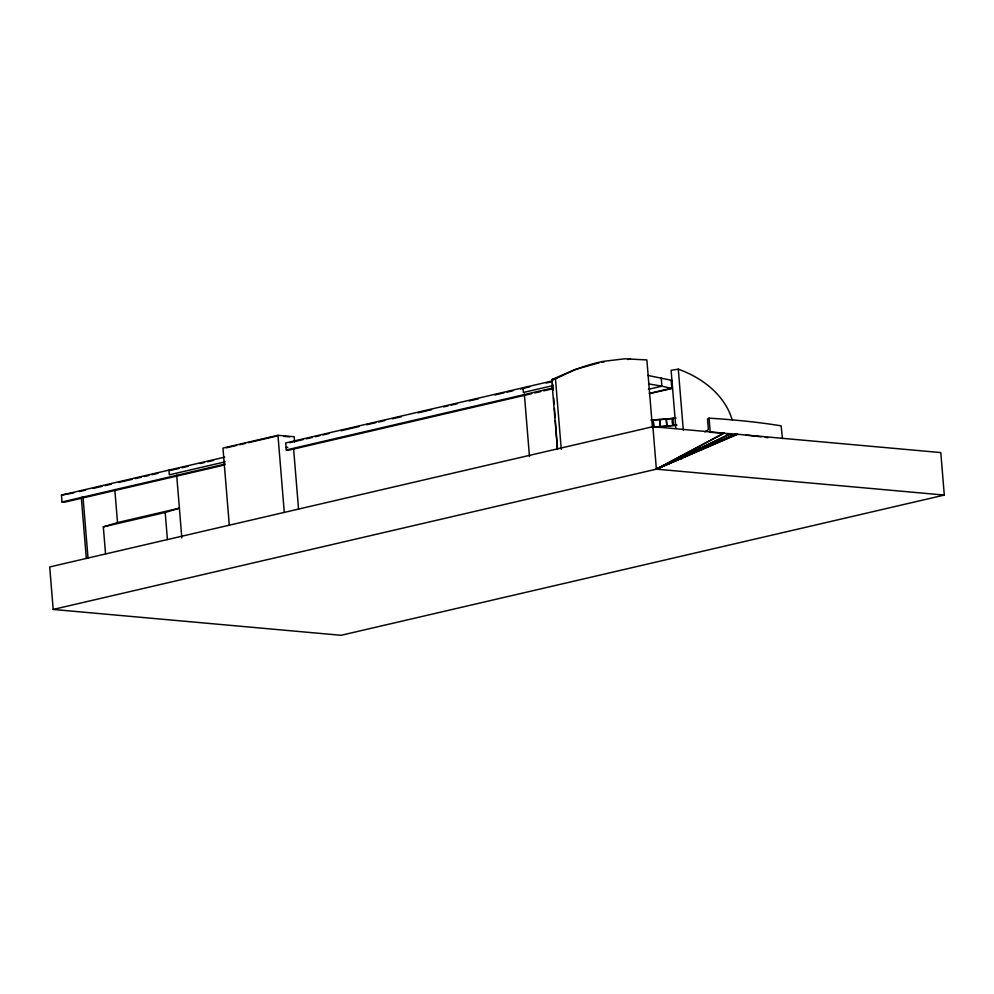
<?xml version="1.0" encoding="UTF-8"?>
<svg xmlns="http://www.w3.org/2000/svg" width="994" height="994" viewBox="0 0 994 994"><rect width="100%" height="100%" fill="white"/><g stroke="black" fill="none" stroke-linecap="round" stroke-linejoin="round"><path stroke-width="1.49" d="M782.477 438.54L781.122 425.867A413.28 66.076 -4.7 0 0 717.246 418.698L709.07 418.151L707.517 419.12L708.374 429.632L704.734 431.905M710.076 432.266L736.852 434.204L656.375 469.156L53.191 609.446L49.7 566.953L652.896 426.674L722.29 432.999M686.469 453.898L683.437 455.774L688.047 455.227M652.896 426.674L656.375 469.156L723.831 433.111M737.287 434.254L940.796 452.581L944.3 495.074L656.375 469.156L724.278 433.148M555.348 420.599L557.472 449.412L551.72 379.671L555.46 378.776L572.519 370.861A241.803 202.341 71 0 1 603.06 361.394L624.804 358.797L646.87 359.94L652.449 427.768M737.672 434.279L656.375 469.156L730.416 433.645M735.808 434.129L656.375 469.156L731.062 433.695M656.375 469.156L735.461 434.08M554.503 379.124L556.963 378.043M627.947 359.505L630.519 358.71M103.326 526.882L117.516 522.558L179.38 508.182L165.203 512.494L103.326 526.882L105.563 553.969M73.668 492.937L61.466 495.099L62.026 501.995L64.473 502.206L224.681 464.956M294.572 441.995L294.224 436.751L277.947 435.285L222.954 448.07L229.303 525.18M226.297 447.822L236.609 445.424M239.554 444.74L245.456 443.361M248.401 442.678L276.382 436.167M61.466 495.099L224.706 457.141M552.826 380.826L285.738 442.939L286.309 449.959L288.757 450.17L531.703 393.674M79.582 491.558L85.608 490.154M93.138 488.402L102.171 486.302M105.19 485.594L111.204 484.202M118.733 482.45L132.289 479.294M135.296 478.599L141.322 477.195M144.329 476.499L148.851 475.443M151.858 474.747L157.884 473.343M169.937 470.535L178.97 468.435M181.977 467.739L188.003 466.335M200.042 463.539L204.565 462.483M207.572 461.788L213.598 460.384M289.676 442.69L303.257 439.534M306.276 438.826L312.315 437.422M315.334 436.726L319.857 435.67M322.876 434.974L328.915 433.57M340.979 430.762L359.095 426.55M366.637 424.798L375.695 422.686M378.714 421.99L384.74 420.586M392.295 418.822L401.34 416.722M417.94 412.858L431.52 409.702M443.597 406.894L448.12 405.838M451.139 405.142L457.178 403.738M469.255 400.93L478.3 398.818M494.9 394.966L503.958 392.854M506.977 392.158L513.003 390.754M520.558 389.002L529.603 386.89M546.203 383.025L552.242 381.621M225.203 461.825L169.378 474.809L168.881 470.125M286.235 447.623L287.813 447.263M553.372 385.498L523.391 392.468L522.894 387.784M62.026 501.995L225.265 464.024M286.309 449.959L553.409 387.834M534.722 392.965L540.761 391.561M543.78 390.866L552.826 388.753M647.839 375.421L671.745 380.354L672.391 388.343L650.275 393.487M648.436 389.3L661.892 386.169L671.82 388.48L671.161 380.491M649.181 393.438L672.342 388.045M653.157 419.903L659.78 419.543L660.351 426.55L653.729 426.911L653.157 419.903L653.878 426.886M679.2 459.303L682.058 458.644M944.3 495.074L341.091 635.29L53.191 609.446M676.094 418.002C670.441 415.517 671.236 428.079 675.982 425.109M679.71 457.153L685.438 456.084M599.245 362.773L574.855 369.544L551.72 379.671L553.273 379.658M601.792 362.325L604.34 361.878M732.205 419.965C724.899 394.941 702.037 377.596 678.293 369.172L671.112 370.29L675.87 428.215M699.204 449.835L702.273 449.474M283.712 436.354L289.577 436.888M746.159 435.099L761.044 436.801M765.082 437.323L767.964 437.72M648.535 383.883L661.892 386.169L661.221 377.993M709.07 418.151L710.225 432.166M678.293 369.172L683.3 430.166M555.46 378.776L561.262 449.338M524.335 394.022L529.467 456.445M293.652 449.45L298.56 509.127M277.947 435.285L284.284 512.395M176.671 475.095L181.827 537.916M114.795 489.483L117.516 522.558M82.999 496.876L88.031 558.081M81.284 497.273L86.316 558.479M165.203 512.494L167.414 539.58M552.664 384.206L553.111 390.282M553.67 397.861L554.118 403.924M554.453 408.472L555.124 417.567M676.914 425.059A44.643 7.194 -4.7 0 1 654.723 426.935M673.05 418.375A44.643 7.194 -4.7 0 1 650.908 419.928M721.83 440.093A382.417 61.143 -4.7 0 1 723.905 440.305M699.925 447.698A342.023 54.682 -4.7 0 1 701.652 447.896M726.465 434.39A408.522 65.318 -4.7 0 1 735.995 435.235M666.353 419.046L659.631 419.58L660.215 426.588L666.937 426.066L666.353 419.046L672.913 418.399L673.485 425.407L666.8 426.091L666.216 419.083"/></g></svg>
